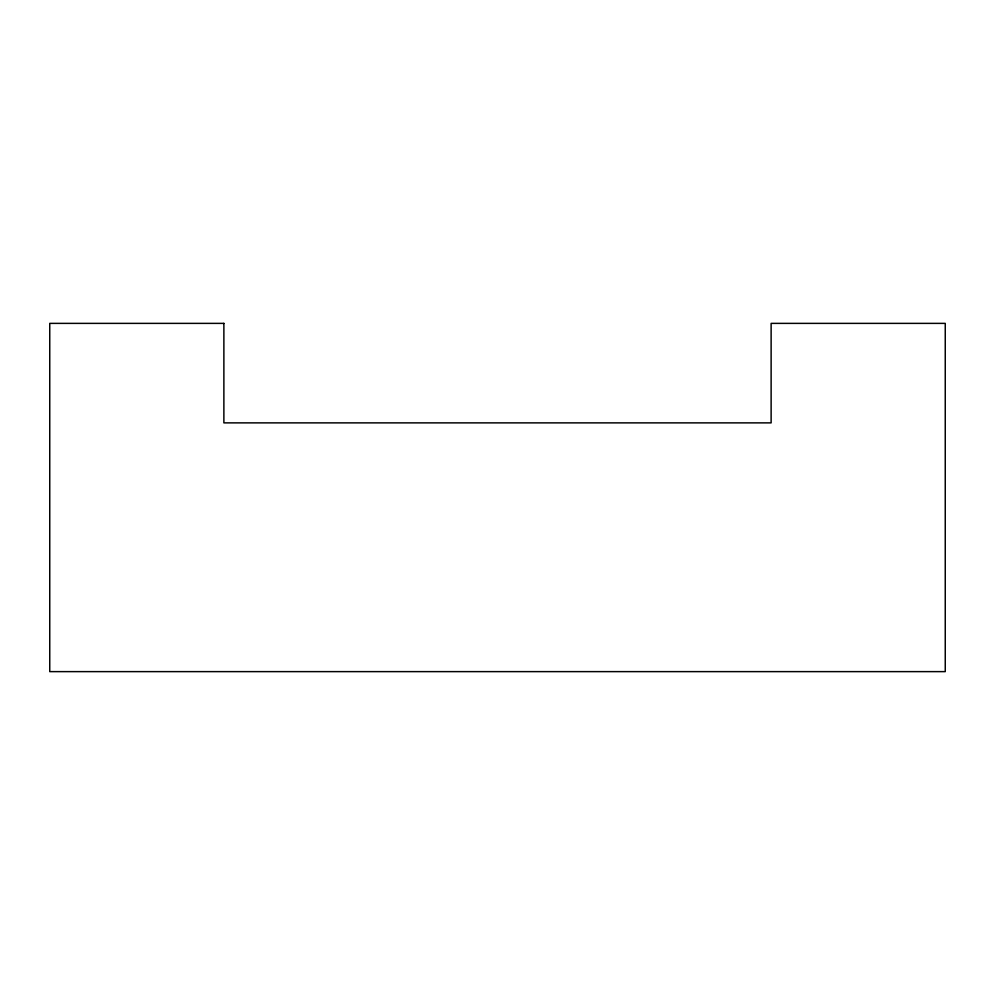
<?xml version="1.0" encoding="UTF-8"?>
<svg xmlns="http://www.w3.org/2000/svg" width="995" height="995" viewBox="0 0 995 995"><rect width="100%" height="100%" fill="white"/><g stroke="black" fill="none" stroke-linecap="round" stroke-linejoin="round"><path stroke-width="1.49" d="M223.875 323.375L49.75 323.375L49.75 671.625L945.25 671.625L945.25 323.375L771.125 323.375L771.125 422.875L223.875 422.875L223.875 323.375"/></g></svg>
